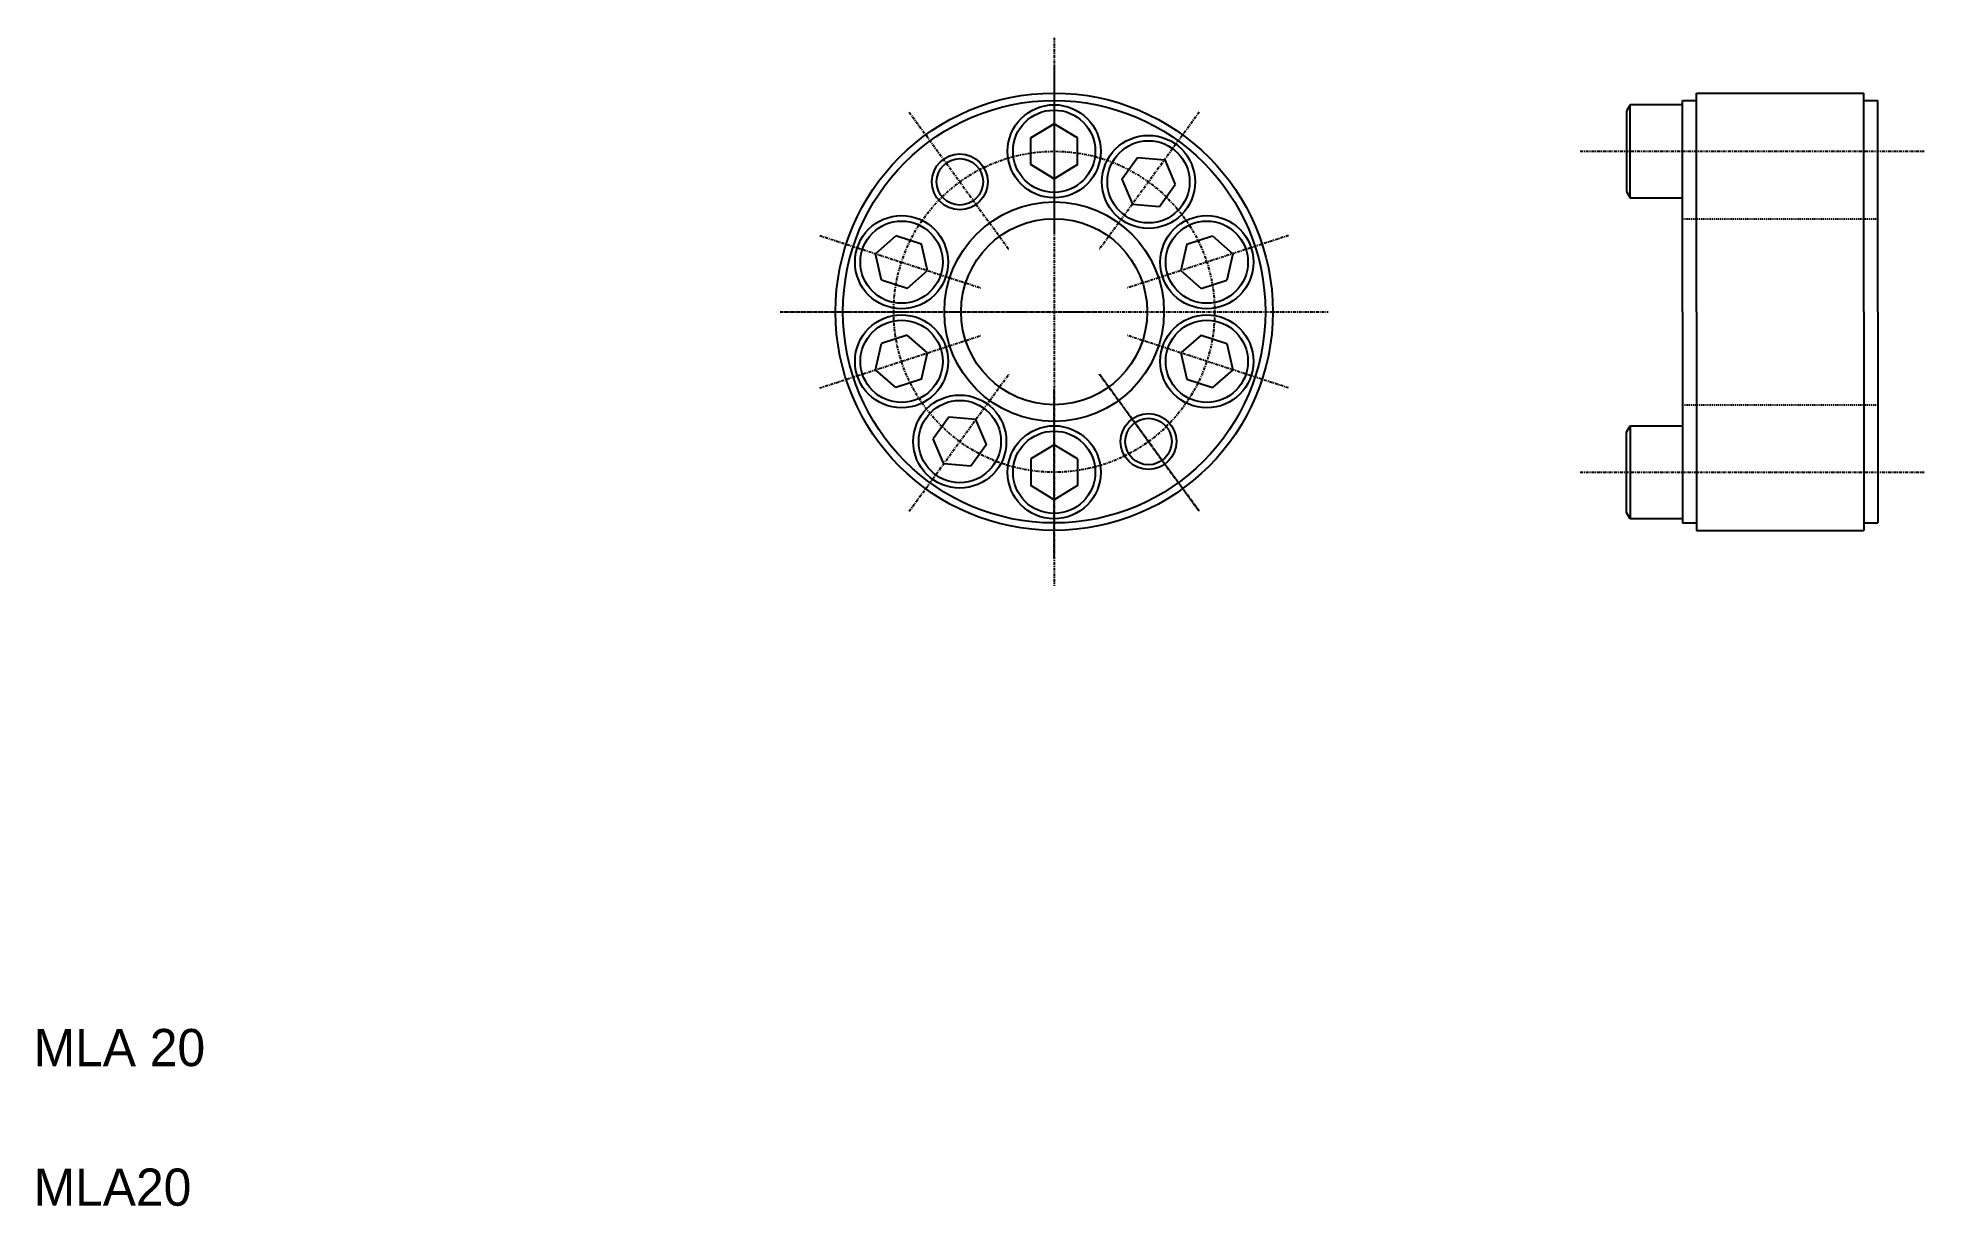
# Model space of a CAD drawing. Extents: x 10 to 213, y 10 to 136.
import ezdxf

# ---------------------------------------------------------------- set-up
doc = ezdxf.new("R2010")
doc.units = 0
doc.header["$LTSCALE"] = 0.25
doc.linetypes.add('CENTER', pattern=[2, 1.25, -0.25, 0.25, -0.25])
doc.linetypes.add('DASHED', pattern=[0.75, 0.5, -0.25])
doc.layers.get('0').update_dxf_attribs({"linetype": 'CONTINUOUS'})
doc.layers.add('CENTER', color=1, linetype='CENTER')

msp = doc.modelspace()

# ---------------------------------------------------------------- linework, layer by layer
for p, q in [((181.6, 128.33), (181.2, 127.64)), ((181.6, 118.33), (181.6, 128.33)), ((187.2, 128.33), (181.6, 128.33)), ((187.2, 106.08), (187.2, 128.78)), ((187.2, 128.78), (188.7, 128.78)), ((188.7, 129.58), (206.7, 129.58)), ((188.7, 106.08), (188.7, 129.58)), ((206.7, 106.08), (206.7, 129.58)), ((206.7, 128.78), (208.2, 128.78)), ((208.2, 106.08), (208.2, 128.78)), ((181.2, 127.64), (181.2, 119.02)), ((181.2, 119.02), (181.6, 118.33)), ((181.6, 118.33), (187.2, 118.33)), ((187.2, 106.08), (187.2, 83.38)), ((188.7, 106.08), (188.7, 82.58)), ((206.7, 106.08), (206.7, 82.58)), ((208.2, 106.08), (208.2, 83.38)), ((181.2, 93.14), (181.6, 93.83)), ((181.6, 93.83), (181.6, 83.83)), ((181.6, 93.83), (187.2, 93.83)), ((181.2, 84.52), (181.2, 93.14)), ((181.6, 83.83), (181.2, 84.52)), ((187.2, 83.83), (181.6, 83.83)), ((187.2, 83.38), (188.7, 83.38)), ((206.7, 83.38), (208.2, 83.38)), ((188.7, 82.58), (206.7, 82.58))]:
    msp.add_line(p, q)
at = {"color": 0}
for p, q in [((187.2, 118.33), (187.2, 128.33)), ((119.68, 126.28), (117.18, 124.77)), ((117.18, 124.77), (119.68, 126.28)), ((122.18, 124.77), (119.68, 126.28)), ((119.68, 126.28), (122.18, 124.77)), ((117.18, 121.89), (117.18, 124.77)), ((117.18, 121.89), (117.18, 124.77)), ((122.18, 121.89), (122.18, 124.77)), ((122.18, 121.89), (122.18, 124.77)), ((119.68, 120.38), (117.18, 121.89)), ((117.18, 121.89), (119.68, 120.38)), ((122.18, 121.89), (119.68, 120.38)), ((119.68, 120.38), (122.18, 121.89)), ((126.95, 120.34), (128.65, 122.67)), ((128.65, 122.67), (131.56, 122.42)), ((131.56, 122.42), (132.69, 119.74)), ((126.95, 120.34), (128.09, 117.65)), ((131, 117.4), (132.69, 119.74)), ((128.09, 117.65), (131, 117.4)), ((100.47, 112.32), (102.68, 114.24)), ((105.42, 113.34), (102.68, 114.24)), ((133.94, 113.34), (136.69, 114.24)), ((136.69, 114.24), (138.89, 112.32)), ((101.13, 109.48), (100.47, 112.32)), ((106.08, 110.5), (105.42, 113.34)), ((133.94, 113.34), (133.28, 110.5)), ((138.89, 112.32), (138.23, 109.48)), ((103.88, 108.59), (106.08, 110.5)), ((133.28, 110.5), (135.49, 108.59)), ((103.88, 108.59), (101.13, 109.48)), ((135.49, 108.59), (138.23, 109.48)), ((103.88, 103.57), (101.13, 102.68)), ((106.08, 101.66), (103.88, 103.57)), ((135.49, 103.57), (133.28, 101.66)), ((135.49, 103.57), (138.23, 102.68)), ((100.47, 99.84), (101.13, 102.68)), ((105.42, 98.82), (106.08, 101.66)), ((133.28, 101.66), (133.94, 98.82)), ((138.23, 102.68), (138.89, 99.84)), ((102.68, 97.93), (100.47, 99.84)), ((138.89, 99.84), (136.69, 97.93)), ((105.42, 98.82), (102.68, 97.93)), ((133.94, 98.82), (136.69, 97.93)), ((108.37, 94.76), (106.67, 92.43)), ((111.28, 94.51), (108.37, 94.76)), ((112.41, 91.82), (111.28, 94.51)), ((187.2, 93.83), (187.2, 83.83)), ((107.81, 89.74), (106.67, 92.43)), ((112.41, 91.82), (110.72, 89.49)), ((119.68, 91.78), (117.18, 90.27)), ((122.18, 90.27), (119.68, 91.78)), ((110.72, 89.49), (107.81, 89.74)), ((117.18, 90.27), (117.18, 87.39)), ((122.18, 90.27), (122.18, 87.39)), ((119.68, 85.88), (117.18, 87.39)), ((122.18, 87.39), (119.68, 85.88))]:
    msp.add_line(p, q, dxfattribs=at)
at = {"color": 3, "linetype": 'DASHED'}
for p, q in [((187.2, 116.08), (208.2, 116.08)), ((187.2, 96.08), (208.2, 96.08))]:
    msp.add_line(p, q, dxfattribs=at)
for centre, radius in [((119.68, 106.08), 23.5), ((119.68, 106.08), 22.7), ((109.54, 120.04), 2.5), ((119.68, 106.08), 11.8), ((119.68, 106.08), 10), ((129.82, 92.13), 2.5)]:
    msp.add_circle(centre, radius)
at = {"color": 0}
for centre, radius in [((119.68, 123.33), 5), ((119.68, 123.33), 5), ((119.68, 123.33), 4.42), ((119.68, 123.33), 4.42), ((129.82, 120.04), 5), ((129.82, 120.04), 4.42), ((103.28, 111.41), 5), ((103.28, 111.41), 4.42), ((136.09, 111.41), 5), ((136.09, 111.41), 4.42), ((103.28, 100.75), 5), ((136.09, 100.75), 5), ((103.28, 100.75), 4.42), ((136.09, 100.75), 4.42), ((109.54, 92.13), 5), ((109.54, 92.13), 4.42), ((119.68, 88.83), 5), ((119.68, 88.83), 4.42)]:
    msp.add_circle(centre, radius, dxfattribs=at)
at = {"color": 3}
for centre in [(109.54, 120.04), (129.82, 92.13)]:
    msp.add_circle(centre, 3, dxfattribs=at)
at = {"layer": 'CENTER', "color": 1, "linetype": 'CENTER'}
for p, q in [((119.68, 135.53), (119.68, 76.63)), ((119.68, 132.58), (119.68, 114.38)), ((104.11, 127.52), (114.8, 112.8)), ((104.11, 127.52), (114.8, 112.8)), ((135.26, 127.52), (124.56, 112.8)), ((176.2, 123.33), (213.2, 123.33)), ((94.48, 114.27), (111.79, 108.65)), ((144.88, 114.27), (127.58, 108.65)), ((90.23, 106.08), (149.13, 106.08)), ((90.68, 106.08), (124.68, 106.08)), ((94.48, 97.89), (111.79, 103.52)), ((144.88, 97.89), (127.58, 103.52)), ((104.11, 84.65), (114.8, 99.36)), ((124.56, 99.36), (135.26, 84.65)), ((135.26, 84.65), (124.56, 99.36)), ((119.68, 79.58), (119.68, 97.78)), ((176.2, 88.83), (213.2, 88.83))]:
    msp.add_line(p, q, dxfattribs=at)
msp.add_circle((119.68, 106.08), 17.25, dxfattribs=at)

# ---------------------------------------------------------------- texts
for s, p in [('MLA 20', (10, 25)), ('MLA20', (10, 10))]:
    msp.add_text(s, height=4).set_placement(p)

doc.saveas('drawing.dxf')
